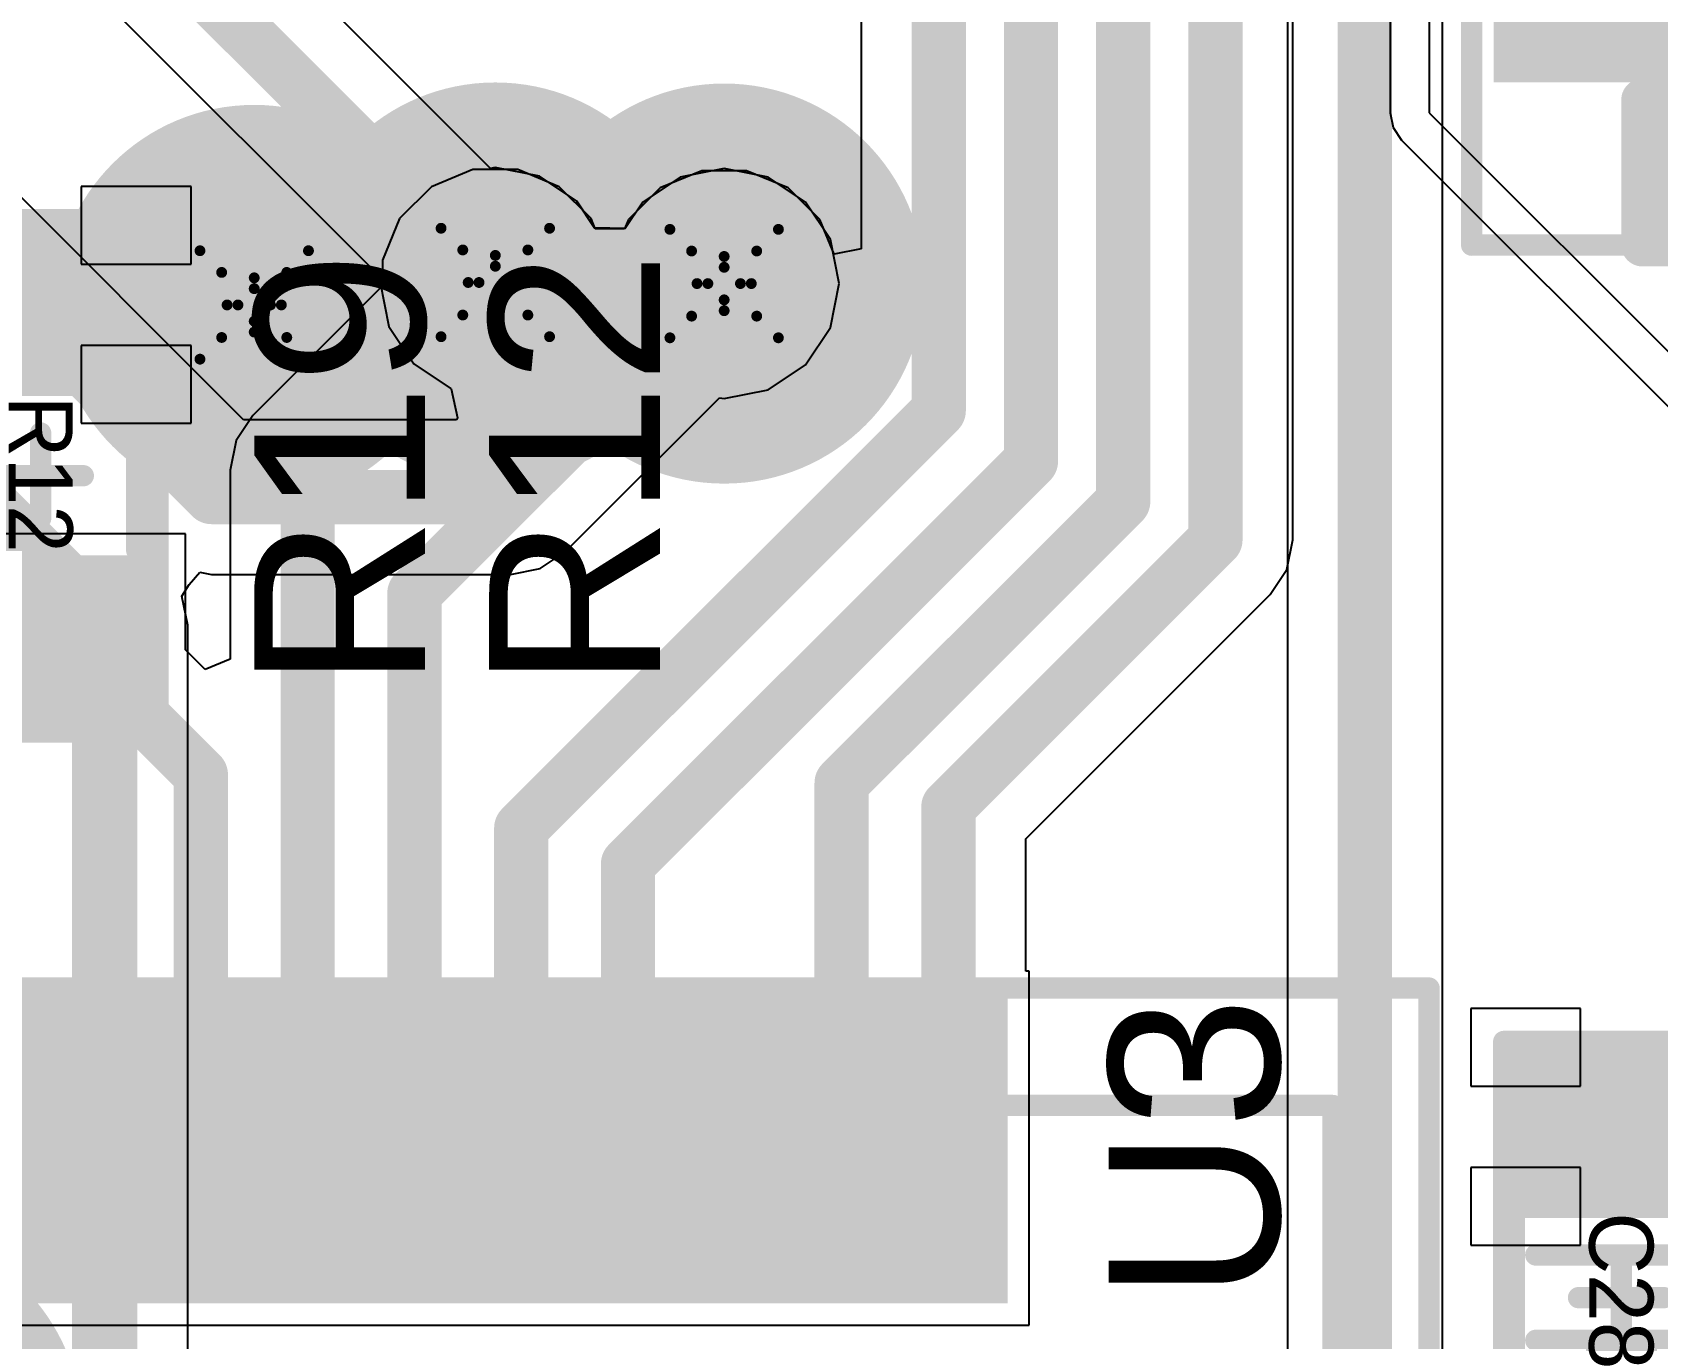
# Model space of a CAD drawing. Header units: millimetres. Extents: x -0.2 to 11.1, y -5.4 to 4.7.
# Drawn here: x 1.9158 to 2.2153, y 1.5968 to 1.8376 of the extents above; entities that cross this region are included whole.
import ezdxf

# ---------------------------------------------------------------- set-up
doc = ezdxf.new("R2010")
doc.units = ezdxf.units.MM
doc.header["$MEASUREMENT"] = 0
for name, color, linetype in [('BottomLayer', 5, 'Continuous'), ('DrillDrawing', 1, 'Continuous'), ('InternalPlane1', 76, 'Continuous'), ('InternalPlane2', 16, 'Continuous'), ('Mechanical1', 6, 'Continuous'), ('Mechanical3', 76, 'Continuous'), ('Mechanical5', 56, 'Continuous'), ('TopLayer', 1, 'Continuous'), ('TopOverlay', 2, 'Continuous'), ('TopPaste', 8, 'Continuous'), ('TopSolder', 216, 'Continuous'), ('ViaHoleLayer', 16, 'Continuous')]:
    doc.layers.add(name, color=color, linetype=linetype)
doc.styles.add('Arial', font='arial.ttf', dxfattribs={"height": 0.2})

# ---------------------------------------------------------------- blocks, each defined once
blk = doc.blocks.new('LQFP_48_10')
at = {"layer": 'TopLayer'}
for points in [[(-0.1437, 0.11417), (-0.1437, 0.10236), (-0.19094, 0.10236), (-0.19094, 0.11417)], [(-0.1437, 0.09449), (-0.1437, 0.08268), (-0.19094, 0.08268), (-0.19094, 0.09449)], [(-0.1437, 0.0748), (-0.1437, 0.06299), (-0.19094, 0.06299), (-0.19094, 0.0748)], [(-0.1437, 0.05512), (-0.1437, 0.04331), (-0.19094, 0.04331), (-0.19094, 0.05512)], [(-0.1437, 0.03543), (-0.1437, 0.02362), (-0.19094, 0.02362), (-0.19094, 0.03543)], [(-0.1437, 0.01575), (-0.1437, 0.00394), (-0.19094, 0.00394), (-0.19094, 0.01575)], [(-0.1437, -0.00394), (-0.1437, -0.01575), (-0.19094, -0.01575), (-0.19094, -0.00394)], [(-0.1437, -0.02362), (-0.1437, -0.03543), (-0.19094, -0.03543), (-0.19094, -0.02362)], [(-0.1437, -0.04331), (-0.1437, -0.05512), (-0.19094, -0.05512), (-0.19094, -0.04331)]]:
    blk.add_hatch(color=1, dxfattribs=at).paths.add_polyline_path(points)
at = {"layer": 'TopPaste'}
for points in [[(-0.1387, 0.11917), (-0.1387, 0.09736), (-0.19594, 0.09736), (-0.19594, 0.11917)], [(-0.1387, 0.09949), (-0.1387, 0.07768), (-0.19594, 0.07768), (-0.19594, 0.09949)], [(-0.1387, 0.0798), (-0.1387, 0.05799), (-0.19594, 0.05799), (-0.19594, 0.0798)], [(-0.1387, 0.06012), (-0.1387, 0.03831), (-0.19594, 0.03831), (-0.19594, 0.06012)], [(-0.1387, 0.04043), (-0.1387, 0.01862), (-0.19594, 0.01862), (-0.19594, 0.04043)], [(-0.1387, 0.02075), (-0.1387, -0.00106), (-0.19594, -0.00106), (-0.19594, 0.02075)], [(-0.1387, 0.00106), (-0.1387, -0.02075), (-0.19594, -0.02075), (-0.19594, 0.00106)], [(-0.1387, -0.01862), (-0.1387, -0.04043), (-0.19594, -0.04043), (-0.19594, -0.01862)], [(-0.1387, -0.03831), (-0.1387, -0.06012), (-0.19594, -0.06012), (-0.19594, -0.03831)], [(-0.1387, -0.05799), (-0.1387, -0.0798), (-0.19594, -0.0798), (-0.19594, -0.05799)]]:
    blk.add_hatch(color=8, dxfattribs=at).paths.add_polyline_path(points)
at = {"layer": 'TopSolder'}
for points in [[(-0.14173, 0.11614), (-0.14173, 0.10039), (-0.19291, 0.10039), (-0.19291, 0.11614)], [(-0.14173, 0.09646), (-0.14173, 0.08071), (-0.19291, 0.08071), (-0.19291, 0.09646)], [(-0.14173, 0.07677), (-0.14173, 0.06102), (-0.19291, 0.06102), (-0.19291, 0.07677)], [(-0.14173, 0.05709), (-0.14173, 0.04134), (-0.19291, 0.04134), (-0.19291, 0.05709)], [(-0.14173, 0.0374), (-0.14173, 0.02165), (-0.19291, 0.02165), (-0.19291, 0.0374)], [(-0.14173, 0.01772), (-0.14173, 0.00197), (-0.19291, 0.00197), (-0.19291, 0.01772)], [(-0.14173, -0.00197), (-0.14173, -0.01772), (-0.19291, -0.01772), (-0.19291, -0.00197)], [(-0.14173, -0.02165), (-0.14173, -0.0374), (-0.19291, -0.0374), (-0.19291, -0.02165)], [(-0.14173, -0.04134), (-0.14173, -0.05709), (-0.19291, -0.05709), (-0.19291, -0.04134)]]:
    blk.add_hatch(color=216, dxfattribs=at).paths.add_polyline_path(points)
at = {"layer": 'Mechanical1', "const_width": 0.00394}
for points in [[(0.17913, 0.17913), (-0.1752, 0.17913)], [(-0.1752, -0.1752), (-0.1752, 0.17913)]]:
    blk.add_lwpolyline(points, dxfattribs=at)
at = {"layer": 'Mechanical1', "const_width": 0.00197}
blk.add_lwpolyline([(-0.17618, 0.17913, 1), (-0.17421, 0.17913, 1)], format="xyb", close=True, dxfattribs=at)
blk.add_lwpolyline([(-0.17618, 0.17913, 1), (-0.17421, 0.17913, 1)], format="xyb", close=True, dxfattribs=at)
at = {"layer": 'Mechanical3', "const_width": 0.00394}
for points in [[(-0.19685, -0.19685), (-0.19685, 0.19685)], [(0.19685, 0.19685), (-0.19685, 0.19685)]]:
    blk.add_lwpolyline(points, dxfattribs=at)
at = {"layer": 'Mechanical3', "const_width": 0.00197}
blk.add_lwpolyline([(-0.19783, 0.19685, 1), (-0.19587, 0.19685, 1)], format="xyb", close=True, dxfattribs=at)
blk.add_lwpolyline([(-0.19783, 0.19685, 1), (-0.19587, 0.19685, 1)], format="xyb", close=True, dxfattribs=at)
at = {"layer": 'Mechanical5', "const_width": 0.00394}
for points in [[(-0.19685, -0.19685), (-0.19685, 0.19685)], [(0.19685, 0.19685), (-0.19685, 0.19685)]]:
    blk.add_lwpolyline(points, dxfattribs=at)
at = {"layer": 'Mechanical5', "const_width": 0.00197}
blk.add_lwpolyline([(-0.19783, 0.19685, 1), (-0.19587, 0.19685, 1)], format="xyb", close=True, dxfattribs=at)
blk.add_lwpolyline([(-0.19783, 0.19685, 1), (-0.19587, 0.19685, 1)], format="xyb", close=True, dxfattribs=at)
blk = doc.blocks.new('R0603_44')
at = {"layer": 'TopLayer'}
for points in [[(-0.01969, -0.01772), (-0.04331, -0.01772), (-0.04331, 0.01772), (-0.01969, 0.01772)], [(0.01969, 0.01772), (0.04331, 0.01772), (0.04331, -0.01772), (0.01969, -0.01772)]]:
    blk.add_hatch(color=1, dxfattribs=at).paths.add_polyline_path(points)
at = {"layer": 'TopPaste'}
for points in [[(-0.01469, -0.02272), (-0.04831, -0.02272), (-0.04831, 0.02272), (-0.01469, 0.02272)], [(0.01469, 0.02272), (0.04831, 0.02272), (0.04831, -0.02272), (0.01469, -0.02272)]]:
    blk.add_hatch(color=8, dxfattribs=at).paths.add_polyline_path(points)
at = {"layer": 'TopSolder'}
for points in [[(-0.01772, -0.01969), (-0.04528, -0.01969), (-0.04528, 0.01969), (-0.01772, 0.01969)], [(0.01772, 0.01969), (0.04528, 0.01969), (0.04528, -0.01969), (0.01772, -0.01969)]]:
    blk.add_hatch(color=216, dxfattribs=at).paths.add_polyline_path(points)
at = {"layer": 'Mechanical1', "const_width": 0.00394}
for points in [[(0.03892, 0.01888), (-0.03892, 0.01888)], [(-0.03892, -0.01969), (-0.03892, 0.01888)], [(0.03892, -0.01969), (0.03892, 0.01888)], [(0.03892, -0.01969), (-0.03892, -0.01969)]]:
    blk.add_lwpolyline(points, dxfattribs=at)
at = {"layer": 'Mechanical1', "const_width": 0.00197}
for points in [[(-0.0399, 0.01888, 1), (-0.03793, 0.01888, 1)], [(-0.0399, 0.01888, 1), (-0.03793, 0.01888, 1)], [(0.03793, 0.01888, 1), (0.0399, 0.01888, 1)], [(0.03793, 0.01888, 1), (0.0399, 0.01888, 1)], [(-0.0399, -0.01969, 1), (-0.03793, -0.01969, 1)], [(-0.0399, -0.01969, 1), (-0.03793, -0.01969, 1)], [(0.03793, -0.01969, 1), (0.0399, -0.01969, 1)], [(0.03793, -0.01969, 1), (0.0399, -0.01969, 1)]]:
    blk.add_lwpolyline(points, format="xyb", close=True, dxfattribs=at)
at = {"layer": 'Mechanical3', "const_width": 0.00394}
for points in [[(-0.04724, -0.02165), (-0.04724, 0.02165)], [(0.04724, 0.02165), (-0.04724, 0.02165)], [(0.04724, -0.02165), (0.04724, 0.02165)], [(0, -0.00787), (0, 0.00787)], [(0.00787, 0), (-0.00787, 0)], [(0.04724, -0.02165), (-0.04724, -0.02165)]]:
    blk.add_lwpolyline(points, dxfattribs=at)
at = {"layer": 'Mechanical3', "const_width": 0.00197}
for points in [[(-0.04823, 0.02165, 1), (-0.04626, 0.02165, 1)], [(-0.04823, 0.02165, 1), (-0.04626, 0.02165, 1)], [(0.04626, 0.02165, 1), (0.04823, 0.02165, 1)], [(0.04626, 0.02165, 1), (0.04823, 0.02165, 1)], [(-0.00098, 0.00787, 1), (0.00098, 0.00787, 1)], [(-0.00886, 0, 1), (-0.00689, 0, 1)], [(0.00689, 0, 1), (0.00886, 0, 1)], [(-0.00098, -0.00787, 1), (0.00098, -0.00787, 1)], [(-0.04823, -0.02165, 1), (-0.04626, -0.02165, 1)], [(-0.04823, -0.02165, 1), (-0.04626, -0.02165, 1)], [(0.04626, -0.02165, 1), (0.04823, -0.02165, 1)], [(0.04626, -0.02165, 1), (0.04823, -0.02165, 1)]]:
    blk.add_lwpolyline(points, format="xyb", close=True, dxfattribs=at)
at = {"layer": 'Mechanical5', "const_width": 0.00394}
for points in [[(-0.04724, -0.02165), (-0.04724, 0.02165)], [(0.04724, 0.02165), (-0.04724, 0.02165)], [(0.04724, -0.02165), (0.04724, 0.02165)], [(0.04724, -0.02165), (-0.04724, -0.02165)]]:
    blk.add_lwpolyline(points, dxfattribs=at)
at = {"layer": 'Mechanical5', "const_width": 0.00197}
for points in [[(-0.04823, 0.02165, 1), (-0.04626, 0.02165, 1)], [(-0.04823, 0.02165, 1), (-0.04626, 0.02165, 1)], [(0.04626, 0.02165, 1), (0.04823, 0.02165, 1)], [(0.04626, 0.02165, 1), (0.04823, 0.02165, 1)], [(-0.04823, -0.02165, 1), (-0.04626, -0.02165, 1)], [(-0.04823, -0.02165, 1), (-0.04626, -0.02165, 1)], [(0.04626, -0.02165, 1), (0.04823, -0.02165, 1)], [(0.04626, -0.02165, 1), (0.04823, -0.02165, 1)]]:
    blk.add_lwpolyline(points, format="xyb", close=True, dxfattribs=at)
at = {"layer": 'TopOverlay', "const_width": 0.00394}
for points in [[(0.01378, 0.01772), (-0.01378, 0.01772)], [(0.01378, -0.01772), (-0.01378, -0.01772)]]:
    blk.add_lwpolyline(points, dxfattribs=at)
at = {"layer": 'TopOverlay', "const_width": 0.00197}
for points in [[(-0.01476, 0.01772, 1), (-0.0128, 0.01772, 1)], [(0.0128, 0.01772, 1), (0.01476, 0.01772, 1)], [(-0.01476, -0.01772, 1), (-0.0128, -0.01772, 1)], [(0.0128, -0.01772, 1), (0.01476, -0.01772, 1)]]:
    blk.add_lwpolyline(points, format="xyb", close=True, dxfattribs=at)
at = {"layer": 'Mechanical5'}
blk.add_text('R12', height=0.011811, dxfattribs=at).set_placement((-0.01476, -0.0059))
blk = doc.blocks.new('HEADER_2_54MM_1X5___H_SMD_65')
at = {"layer": 'TopLayer'}
blk.add_hatch(color=1, dxfattribs=at).paths.add_polyline_path([(-0.22795, 0.04606), (-0.17205, 0.04606), (-0.17205, -0.04606), (-0.22795, -0.04606)])
at = {"layer": 'TopPaste'}
blk.add_hatch(color=8, dxfattribs=at).paths.add_polyline_path([(-0.23295, 0.05106), (-0.16705, 0.05106), (-0.16705, -0.05106), (-0.23295, -0.05106)])
at = {"layer": 'TopSolder'}
blk.add_hatch(color=216, dxfattribs=at).paths.add_polyline_path([(-0.23195, 0.05006), (-0.16805, 0.05006), (-0.16805, -0.05006), (-0.23195, -0.05006)])
at = {"layer": 'Mechanical1', "const_width": 0.00394}
for points in [[(-0.26, 0.02083), (0.26, 0.02083)], [(-0.26, 0.02083), (-0.26, -0.44917)]]:
    blk.add_lwpolyline(points, dxfattribs=at)
at = {"layer": 'Mechanical1', "const_width": 0.00197}
blk.add_lwpolyline([(-0.26098, 0.02083, 1), (-0.25902, 0.02083, 1)], format="xyb", close=True, dxfattribs=at)
blk.add_lwpolyline([(-0.26098, 0.02083, 1), (-0.25902, 0.02083, 1)], format="xyb", close=True, dxfattribs=at)
at = {"layer": 'Mechanical3', "const_width": 0.00394}
for points in [[(-0.26299, 0.05512), (-0.26299, -0.45669)], [(-0.26299, 0.05512), (0.26457, 0.05512)]]:
    blk.add_lwpolyline(points, dxfattribs=at)
at = {"layer": 'Mechanical3', "const_width": 0.00197}
blk.add_lwpolyline([(-0.26398, 0.05512, 1), (-0.26201, 0.05512, 1)], format="xyb", close=True, dxfattribs=at)
blk.add_lwpolyline([(-0.26398, 0.05512, 1), (-0.26201, 0.05512, 1)], format="xyb", close=True, dxfattribs=at)
at = {"layer": 'Mechanical5', "const_width": 0.00394}
for points in [[(-0.26299, 0.05512), (-0.26299, -0.45669)], [(-0.26299, 0.05512), (0.26457, 0.05512)]]:
    blk.add_lwpolyline(points, dxfattribs=at)
at = {"layer": 'Mechanical5', "const_width": 0.00197}
blk.add_lwpolyline([(-0.26398, 0.05512, 1), (-0.26201, 0.05512, 1)], format="xyb", close=True, dxfattribs=at)
blk.add_lwpolyline([(-0.26398, 0.05512, 1), (-0.26201, 0.05512, 1)], format="xyb", close=True, dxfattribs=at)
at = {"layer": 'TopOverlay', "const_width": 0.00787}
for points in [[(-0.26299, 0.02362), (-0.26299, -0.45669)], [(-0.26299, 0.02362), (-0.23622, 0.02362)]]:
    blk.add_lwpolyline(points, dxfattribs=at)
at = {"layer": 'TopOverlay', "const_width": 0.00394}
for points in [[(-0.26496, 0.02362, 1), (-0.26102, 0.02362, 1)], [(-0.26496, 0.02362, 1), (-0.26102, 0.02362, 1)], [(-0.23819, 0.02362, 1), (-0.23425, 0.02362, 1)]]:
    blk.add_lwpolyline(points, format="xyb", close=True, dxfattribs=at)
blk = doc.blocks.new('C0603_CER_100')
at = {"layer": 'TopLayer'}
for points in [[(-0.01969, -0.01772), (-0.04331, -0.01772), (-0.04331, 0.01772), (-0.01969, 0.01772)], [(0.01969, 0.01772), (0.04331, 0.01772), (0.04331, -0.01772), (0.01969, -0.01772)]]:
    blk.add_hatch(color=1, dxfattribs=at).paths.add_polyline_path(points)
at = {"layer": 'TopPaste'}
for points in [[(-0.01469, -0.02272), (-0.04831, -0.02272), (-0.04831, 0.02272), (-0.01469, 0.02272)], [(0.01469, 0.02272), (0.04831, 0.02272), (0.04831, -0.02272), (0.01469, -0.02272)]]:
    blk.add_hatch(color=8, dxfattribs=at).paths.add_polyline_path(points)
at = {"layer": 'TopSolder'}
for points in [[(-0.01772, -0.01969), (-0.04528, -0.01969), (-0.04528, 0.01969), (-0.01772, 0.01969)], [(0.01772, 0.01969), (0.04528, 0.01969), (0.04528, -0.01969), (0.01772, -0.01969)]]:
    blk.add_hatch(color=216, dxfattribs=at).paths.add_polyline_path(points)
at = {"layer": 'Mechanical1', "const_width": 0.00394}
for points in [[(0.04331, 0.01888), (-0.04124, 0.01888)], [(-0.04124, -0.01969), (-0.04124, 0.01888)], [(0.04331, -0.01969), (0.04331, 0.01888)], [(0.04331, -0.01969), (-0.04124, -0.01969)]]:
    blk.add_lwpolyline(points, dxfattribs=at)
at = {"layer": 'Mechanical1', "const_width": 0.00197}
for points in [[(-0.04223, 0.01888, 1), (-0.04026, 0.01888, 1)], [(-0.04223, 0.01888, 1), (-0.04026, 0.01888, 1)], [(0.04232, 0.01888, 1), (0.04429, 0.01888, 1)], [(0.04232, 0.01888, 1), (0.04429, 0.01888, 1)], [(-0.04223, -0.01969, 1), (-0.04026, -0.01969, 1)], [(-0.04223, -0.01969, 1), (-0.04026, -0.01969, 1)], [(0.04232, -0.01969, 1), (0.04429, -0.01969, 1)], [(0.04232, -0.01969, 1), (0.04429, -0.01969, 1)]]:
    blk.add_lwpolyline(points, format="xyb", close=True, dxfattribs=at)
at = {"layer": 'Mechanical3', "const_width": 0.00394}
for points in [[(-0.04724, -0.02165), (-0.04724, 0.02165)], [(0.04724, 0.02165), (-0.04724, 0.02165)], [(0.04724, -0.02165), (0.04724, 0.02165)], [(0, -0.00787), (0, 0.00787)], [(0.00787, 0), (-0.00787, 0)], [(0.04724, -0.02165), (-0.04724, -0.02165)]]:
    blk.add_lwpolyline(points, dxfattribs=at)
at = {"layer": 'Mechanical3', "const_width": 0.00197}
for points in [[(-0.04823, 0.02165, 1), (-0.04626, 0.02165, 1)], [(-0.04823, 0.02165, 1), (-0.04626, 0.02165, 1)], [(0.04626, 0.02165, 1), (0.04823, 0.02165, 1)], [(0.04626, 0.02165, 1), (0.04823, 0.02165, 1)], [(-0.00098, 0.00787, 1), (0.00098, 0.00787, 1)], [(-0.00886, 0, 1), (-0.00689, 0, 1)], [(0.00689, 0, 1), (0.00886, 0, 1)], [(-0.00098, -0.00787, 1), (0.00098, -0.00787, 1)], [(-0.04823, -0.02165, 1), (-0.04626, -0.02165, 1)], [(-0.04823, -0.02165, 1), (-0.04626, -0.02165, 1)], [(0.04626, -0.02165, 1), (0.04823, -0.02165, 1)], [(0.04626, -0.02165, 1), (0.04823, -0.02165, 1)]]:
    blk.add_lwpolyline(points, format="xyb", close=True, dxfattribs=at)
at = {"layer": 'Mechanical5', "const_width": 0.00394}
for points in [[(-0.04724, -0.02165), (-0.04724, 0.02165)], [(0.04724, 0.02165), (-0.04724, 0.02165)], [(0.04724, -0.02165), (0.04724, 0.02165)], [(0.04724, -0.02165), (-0.04724, -0.02165)]]:
    blk.add_lwpolyline(points, dxfattribs=at)
at = {"layer": 'Mechanical5', "const_width": 0.00197}
for points in [[(-0.04823, 0.02165, 1), (-0.04626, 0.02165, 1)], [(-0.04823, 0.02165, 1), (-0.04626, 0.02165, 1)], [(0.04626, 0.02165, 1), (0.04823, 0.02165, 1)], [(0.04626, 0.02165, 1), (0.04823, 0.02165, 1)], [(-0.04823, -0.02165, 1), (-0.04626, -0.02165, 1)], [(-0.04823, -0.02165, 1), (-0.04626, -0.02165, 1)], [(0.04626, -0.02165, 1), (0.04823, -0.02165, 1)], [(0.04626, -0.02165, 1), (0.04823, -0.02165, 1)]]:
    blk.add_lwpolyline(points, format="xyb", close=True, dxfattribs=at)
at = {"layer": 'TopOverlay', "const_width": 0.00394}
for points in [[(-0.00787, -0.01575), (-0.00787, 0.01575)], [(0.00787, -0.01575), (0.00787, 0.01575)]]:
    blk.add_lwpolyline(points, dxfattribs=at)
at = {"layer": 'TopOverlay', "const_width": 0.00197}
for points in [[(-0.00886, 0.01575, 1), (-0.00689, 0.01575, 1)], [(0.00689, 0.01575, 1), (0.00886, 0.01575, 1)], [(-0.00886, -0.01575, 1), (-0.00689, -0.01575, 1)], [(0.00689, -0.01575, 1), (0.00886, -0.01575, 1)]]:
    blk.add_lwpolyline(points, format="xyb", close=True, dxfattribs=at)
at = {"layer": 'Mechanical5'}
blk.add_text('C28', height=0.011811, dxfattribs=at).set_placement((-0.01574, -0.0059))

msp = doc.modelspace()

# ---------------------------------------------------------------- hatches: boundary and pattern name
at = {"layer": 'BottomLayer'}
h = msp.add_hatch(color=5, dxfattribs=at)
edge = h.paths.add_edge_path()
edge.add_arc((2.00113, 1.79154), 0.01181, 0, 360)
h = msp.add_hatch(color=5, dxfattribs=at)
edge = h.paths.add_edge_path()
edge.add_arc((2.04331, 1.79134), 0.01181, 0, 360)
h = msp.add_hatch(color=5, dxfattribs=at)
edge = h.paths.add_edge_path()
edge.add_arc((1.95669, 1.7874), 0.01181, 0, 360)
at = {"layer": 'InternalPlane1'}
h = msp.add_hatch(color=76, dxfattribs=at)
edge = h.paths.add_edge_path()
edge.add_arc((2.00113, 1.79154), 0.03689, 0, 360)
h = msp.add_hatch(color=76, dxfattribs=at)
edge = h.paths.add_edge_path()
edge.add_arc((2.04331, 1.79134), 0.03689, 0, 360)
at = {"layer": 'InternalPlane2'}
h = msp.add_hatch(color=16, dxfattribs=at)
edge = h.paths.add_edge_path()
edge.add_arc((2.00113, 1.79154), 0.03689, 0, 360)
h = msp.add_hatch(color=16, dxfattribs=at)
edge = h.paths.add_edge_path()
edge.add_arc((2.04331, 1.79134), 0.03689, 0, 360)
h = msp.add_hatch(color=16, dxfattribs=at)
edge = h.paths.add_edge_path()
edge.add_arc((1.95669, 1.7874), 0.03689, 0, 360)
h = msp.add_hatch(color=16, dxfattribs=at)
edge = h.paths.add_edge_path()
edge.add_arc((1.88808, 1.58013), 0.03689, 0, 360)
at = {"layer": 'TopLayer'}
h = msp.add_hatch(color=1, dxfattribs=at)
edge = h.paths.add_edge_path()
edge.add_arc((2.00113, 1.79154), 0.01181, 0, 360)
h = msp.add_hatch(color=1, dxfattribs=at)
edge = h.paths.add_edge_path()
edge.add_arc((2.04331, 1.79134), 0.01181, 0, 360)
h = msp.add_hatch(color=1, dxfattribs=at)
edge = h.paths.add_edge_path()
edge.add_arc((1.95669, 1.7874), 0.01181, 0, 360)
at = {"layer": 'ViaHoleLayer'}
h = msp.add_hatch(color=16, dxfattribs=at)
edge = h.paths.add_edge_path()
edge.add_arc((2.00113, 1.79154), 0.00689, 0, 360)
h = msp.add_hatch(color=16, dxfattribs=at)
edge = h.paths.add_edge_path()
edge.add_arc((2.04331, 1.79134), 0.00689, 0, 360)
h = msp.add_hatch(color=16, dxfattribs=at)
edge = h.paths.add_edge_path()
edge.add_arc((1.95669, 1.7874), 0.00689, 0, 360)

# ---------------------------------------------------------------- linework, layer by layer
at = {"layer": 'BottomLayer'}
for p, q in [((2.00027, 1.81259), (1.8067, 2.00616)), ((1.79069, 1.98179), (1.98008, 1.7924)), ((2.14714, 1.94514), (2.14714, 1.54528)), ((2.17569, 1.53937), (2.17569, 1.94514)), ((1.95473, 1.76624), (1.80931, 1.91167)), ((2.00113, 1.81276), (2.00027, 1.81259)), ((2.00925, 1.81114), (2.00113, 1.81276)), ((2.04331, 1.81256), (2.03519, 1.81094)), ((2.05143, 1.81094), (2.04331, 1.81256)), ((2.01613, 1.80655), (2.00925, 1.81114)), ((2.03519, 1.81094), (2.0283, 1.80634)), ((2.05831, 1.80634), (2.05143, 1.81094)), ((2.01942, 1.80162), (2.01613, 1.80655)), ((2.0283, 1.80634), (2.02507, 1.80151)), ((2.06291, 1.79946), (2.05831, 1.80634)), ((2.02507, 1.80151), (2.01942, 1.80162)), ((2.06453, 1.79134), (2.06291, 1.79946)), ((1.98008, 1.7924), (1.97991, 1.79154)), ((1.97991, 1.79154), (1.98152, 1.78342)), ((2.06291, 1.78322), (2.06453, 1.79134)), ((1.98152, 1.78342), (1.98612, 1.77654)), ((2.05831, 1.77633), (2.06291, 1.78322)), ((1.98612, 1.77654), (1.99301, 1.77194)), ((2.05143, 1.77174), (2.05831, 1.77633)), ((1.99301, 1.77194), (1.99414, 1.76661)), ((2.01403, 1.74188), (2.04245, 1.77029)), ((2.04245, 1.77029), (2.04331, 1.77012)), ((2.04331, 1.77012), (2.05143, 1.77174)), ((1.99398, 1.76624), (1.95473, 1.76624)), ((1.99414, 1.76661), (1.99398, 1.76624)), ((2.0094, 1.73878), (2.01403, 1.74188)), ((1.94467, 1.73582), (1.94665, 1.73812)), ((1.94665, 1.73812), (1.94882, 1.73769)), ((1.94882, 1.73769), (1.94882, 1.73769)), ((1.94882, 1.73769), (2.00394, 1.73769)), ((2.00394, 1.73769), (2.0094, 1.73878)), ((2.00394, 1.73769), (2.00394, 1.73769)), ((1.94337, 1.73368), (1.94467, 1.73582)), ((1.94443, 1.72835), (1.94337, 1.73368)), ((1.94443, 1.57326), (1.94443, 1.72835))]:
    msp.add_line(p, q, dxfattribs=at)
for points, const_width in [([(1.7966, 1.99606), (2.00113, 1.79154)], 0.01), ([(2.16142, 1.53937), (2.16142, 1.96063)], 0.01), ([(1.79921, 1.90157), (1.94882, 1.75197)], 0.01), ([(1.82677, 1.83071), (1.92913, 1.72835)], 0.012), ([(2.00394, 1.75197), (2.04331, 1.79134)], 0.01), ([(1.94882, 1.75197), (2.00394, 1.75197)], 0.01), ([(1.92913, 1.56693), (1.92913, 1.72835)], 0.012)]:
    msp.add_lwpolyline(points, dxfattribs=dict(at, const_width=const_width))
for points, const_width in [([(1.99863, 1.79154, 1), (2.00363, 1.79154, 1)], 0.005), ([(2.04081, 1.79134, 1), (2.04581, 1.79134, 1)], 0.005), ([(1.94632, 1.75197, 1), (1.95132, 1.75197, 1)], 0.005), ([(1.94632, 1.75197, 1), (1.95132, 1.75197, 1)], 0.005), ([(2.00144, 1.75197, 1), (2.00644, 1.75197, 1)], 0.005), ([(2.00144, 1.75197, 1), (2.00644, 1.75197, 1)], 0.005), ([(1.92613, 1.72835, 1), (1.93213, 1.72835, 1)], 0.006), ([(1.92613, 1.72835, 1), (1.93213, 1.72835, 1)], 0.006)]:
    msp.add_lwpolyline(points, format="xyb", close=True, dxfattribs=dict(at, const_width=const_width))
at = {"layer": 'DrillDrawing', "const_width": 0.002}
for points in [[(1.99113, 1.80154), (2.00113, 1.79654)], [(1.99113, 1.80154), (1.99613, 1.79154)], [(2.00113, 1.79654), (2.01113, 1.80154)], [(2.00613, 1.79154), (2.01113, 1.80154)], [(2.03331, 1.80134), (2.04331, 1.79634)], [(2.03331, 1.80134), (2.03831, 1.79134)], [(2.04331, 1.79634), (2.05331, 1.80134)], [(2.04831, 1.79134), (2.05331, 1.80134)], [(1.94669, 1.7974), (1.95669, 1.7924)], [(1.94669, 1.7974), (1.95169, 1.7874)], [(1.95669, 1.7924), (1.96669, 1.7974)], [(1.96169, 1.7874), (1.96669, 1.7974)], [(1.99513, 1.79754), (2.00113, 1.79454)], [(1.99513, 1.79754), (1.99813, 1.79154)], [(2.00113, 1.79454), (2.00713, 1.79754)], [(2.00413, 1.79154), (2.00713, 1.79754)], [(2.03731, 1.79734), (2.04331, 1.79434)], [(2.03731, 1.79734), (2.04031, 1.79134)], [(2.04331, 1.79434), (2.04931, 1.79734)], [(2.04631, 1.79134), (2.04931, 1.79734)], [(1.95069, 1.7934), (1.95669, 1.7904)], [(1.95069, 1.7934), (1.95369, 1.7874)], [(1.95669, 1.7904), (1.96269, 1.7934)], [(1.95969, 1.7874), (1.96269, 1.7934)], [(1.99113, 1.78154), (1.99613, 1.79154)], [(1.99513, 1.78554), (1.99813, 1.79154)], [(2.00413, 1.79154), (2.00713, 1.78554)], [(2.00613, 1.79154), (2.01113, 1.78154)], [(2.03331, 1.78134), (2.03831, 1.79134)], [(2.03731, 1.78534), (2.04031, 1.79134)], [(2.04631, 1.79134), (2.04931, 1.78534)], [(2.04831, 1.79134), (2.05331, 1.78134)], [(1.94669, 1.7774), (1.95169, 1.7874)], [(1.95069, 1.7814), (1.95369, 1.7874)], [(1.95969, 1.7874), (1.96269, 1.7814)], [(1.96169, 1.7874), (1.96669, 1.7774)], [(1.99513, 1.78554), (2.00113, 1.78854)], [(2.00113, 1.78854), (2.00713, 1.78554)], [(2.03731, 1.78534), (2.04331, 1.78834)], [(2.04331, 1.78834), (2.04931, 1.78534)], [(1.95069, 1.7814), (1.95669, 1.7844)], [(1.95669, 1.7844), (1.96269, 1.7814)], [(1.99113, 1.78154), (2.00113, 1.78654)], [(2.00113, 1.78654), (2.01113, 1.78154)], [(2.03331, 1.78134), (2.04331, 1.78634)], [(2.04331, 1.78634), (2.05331, 1.78134)], [(1.94669, 1.7774), (1.95669, 1.7824)], [(1.95669, 1.7824), (1.96669, 1.7774)]]:
    msp.add_lwpolyline(points, dxfattribs=at)
at = {"layer": 'DrillDrawing', "const_width": 0.001}
for points in [[(1.99063, 1.80154, 1), (1.99163, 1.80154, 1)], [(1.99063, 1.80154, 1), (1.99163, 1.80154, 1)], [(2.01063, 1.80154, 1), (2.01163, 1.80154, 1)], [(2.01063, 1.80154, 1), (2.01163, 1.80154, 1)], [(2.03281, 1.80134, 1), (2.03381, 1.80134, 1)], [(2.03281, 1.80134, 1), (2.03381, 1.80134, 1)], [(2.05281, 1.80134, 1), (2.05381, 1.80134, 1)], [(2.05281, 1.80134, 1), (2.05381, 1.80134, 1)], [(1.94619, 1.7974, 1), (1.94719, 1.7974, 1)], [(1.94619, 1.7974, 1), (1.94719, 1.7974, 1)], [(1.96619, 1.7974, 1), (1.96719, 1.7974, 1)], [(1.96619, 1.7974, 1), (1.96719, 1.7974, 1)], [(1.99463, 1.79754, 1), (1.99563, 1.79754, 1)], [(1.99463, 1.79754, 1), (1.99563, 1.79754, 1)], [(2.00063, 1.79654, 1), (2.00163, 1.79654, 1)], [(2.00063, 1.79654, 1), (2.00163, 1.79654, 1)], [(2.00663, 1.79754, 1), (2.00763, 1.79754, 1)], [(2.00663, 1.79754, 1), (2.00763, 1.79754, 1)], [(2.03681, 1.79734, 1), (2.03781, 1.79734, 1)], [(2.03681, 1.79734, 1), (2.03781, 1.79734, 1)], [(2.04281, 1.79634, 1), (2.04381, 1.79634, 1)], [(2.04281, 1.79634, 1), (2.04381, 1.79634, 1)], [(2.04881, 1.79734, 1), (2.04981, 1.79734, 1)], [(2.04881, 1.79734, 1), (2.04981, 1.79734, 1)], [(1.95019, 1.7934, 1), (1.95119, 1.7934, 1)], [(1.95019, 1.7934, 1), (1.95119, 1.7934, 1)], [(1.96219, 1.7934, 1), (1.96319, 1.7934, 1)], [(1.96219, 1.7934, 1), (1.96319, 1.7934, 1)], [(2.00063, 1.79454, 1), (2.00163, 1.79454, 1)], [(2.00063, 1.79454, 1), (2.00163, 1.79454, 1)], [(2.04281, 1.79434, 1), (2.04381, 1.79434, 1)], [(2.04281, 1.79434, 1), (2.04381, 1.79434, 1)], [(1.95619, 1.7924, 1), (1.95719, 1.7924, 1)], [(1.95619, 1.7924, 1), (1.95719, 1.7924, 1)], [(1.95619, 1.7904, 1), (1.95719, 1.7904, 1)], [(1.95619, 1.7904, 1), (1.95719, 1.7904, 1)], [(1.99563, 1.79154, 1), (1.99663, 1.79154, 1)], [(1.99563, 1.79154, 1), (1.99663, 1.79154, 1)], [(1.99763, 1.79154, 1), (1.99863, 1.79154, 1)], [(1.99763, 1.79154, 1), (1.99863, 1.79154, 1)], [(2.00363, 1.79154, 1), (2.00463, 1.79154, 1)], [(2.00363, 1.79154, 1), (2.00463, 1.79154, 1)], [(2.00563, 1.79154, 1), (2.00663, 1.79154, 1)], [(2.00563, 1.79154, 1), (2.00663, 1.79154, 1)], [(2.03781, 1.79134, 1), (2.03881, 1.79134, 1)], [(2.03781, 1.79134, 1), (2.03881, 1.79134, 1)], [(2.03981, 1.79134, 1), (2.04081, 1.79134, 1)], [(2.03981, 1.79134, 1), (2.04081, 1.79134, 1)], [(2.04581, 1.79134, 1), (2.04681, 1.79134, 1)], [(2.04581, 1.79134, 1), (2.04681, 1.79134, 1)], [(2.04781, 1.79134, 1), (2.04881, 1.79134, 1)], [(2.04781, 1.79134, 1), (2.04881, 1.79134, 1)], [(1.95119, 1.7874, 1), (1.95219, 1.7874, 1)], [(1.95119, 1.7874, 1), (1.95219, 1.7874, 1)], [(1.95319, 1.7874, 1), (1.95419, 1.7874, 1)], [(1.95319, 1.7874, 1), (1.95419, 1.7874, 1)], [(1.95919, 1.7874, 1), (1.96019, 1.7874, 1)], [(1.95919, 1.7874, 1), (1.96019, 1.7874, 1)], [(1.96119, 1.7874, 1), (1.96219, 1.7874, 1)], [(1.96119, 1.7874, 1), (1.96219, 1.7874, 1)], [(2.00063, 1.78854, 1), (2.00163, 1.78854, 1)], [(2.00063, 1.78854, 1), (2.00163, 1.78854, 1)], [(2.04281, 1.78834, 1), (2.04381, 1.78834, 1)], [(2.04281, 1.78834, 1), (2.04381, 1.78834, 1)], [(1.95619, 1.7844, 1), (1.95719, 1.7844, 1)], [(1.95619, 1.7844, 1), (1.95719, 1.7844, 1)], [(1.99463, 1.78554, 1), (1.99563, 1.78554, 1)], [(1.99463, 1.78554, 1), (1.99563, 1.78554, 1)], [(2.00063, 1.78654, 1), (2.00163, 1.78654, 1)], [(2.00063, 1.78654, 1), (2.00163, 1.78654, 1)], [(2.00663, 1.78554, 1), (2.00763, 1.78554, 1)], [(2.00663, 1.78554, 1), (2.00763, 1.78554, 1)], [(2.03681, 1.78534, 1), (2.03781, 1.78534, 1)], [(2.03681, 1.78534, 1), (2.03781, 1.78534, 1)], [(2.04281, 1.78634, 1), (2.04381, 1.78634, 1)], [(2.04281, 1.78634, 1), (2.04381, 1.78634, 1)], [(2.04881, 1.78534, 1), (2.04981, 1.78534, 1)], [(2.04881, 1.78534, 1), (2.04981, 1.78534, 1)], [(1.95019, 1.7814, 1), (1.95119, 1.7814, 1)], [(1.95019, 1.7814, 1), (1.95119, 1.7814, 1)], [(1.95619, 1.7824, 1), (1.95719, 1.7824, 1)], [(1.95619, 1.7824, 1), (1.95719, 1.7824, 1)], [(1.96219, 1.7814, 1), (1.96319, 1.7814, 1)], [(1.96219, 1.7814, 1), (1.96319, 1.7814, 1)], [(1.99063, 1.78154, 1), (1.99163, 1.78154, 1)], [(1.99063, 1.78154, 1), (1.99163, 1.78154, 1)], [(2.01063, 1.78154, 1), (2.01163, 1.78154, 1)], [(2.01063, 1.78154, 1), (2.01163, 1.78154, 1)], [(2.03281, 1.78134, 1), (2.03381, 1.78134, 1)], [(2.03281, 1.78134, 1), (2.03381, 1.78134, 1)], [(2.05281, 1.78134, 1), (2.05381, 1.78134, 1)], [(2.05281, 1.78134, 1), (2.05381, 1.78134, 1)], [(1.94619, 1.7774, 1), (1.94719, 1.7774, 1)], [(1.94619, 1.7774, 1), (1.94719, 1.7774, 1)], [(1.96619, 1.7774, 1), (1.96719, 1.7774, 1)], [(1.96619, 1.7774, 1), (1.96719, 1.7774, 1)]]:
    msp.add_lwpolyline(points, format="xyb", close=True, dxfattribs=at)
at = {"layer": 'InternalPlane1', "const_width": 0.01}
for points in [[(1.9475, 1.81267, -0.176327), (1.96589, 1.81267)], [(1.93142, 1.7782, -0.176327), (1.93142, 1.7966)], [(1.98196, 1.7966, -0.176327), (1.98196, 1.7782)], [(1.96589, 1.76213, -0.176327), (1.9475, 1.76213)]]:
    msp.add_lwpolyline(points, format="xyb", dxfattribs=at)
at = {"layer": 'InternalPlane1', "const_width": 0.005}
for points in [[(1.945, 1.81267, 1), (1.95, 1.81267, 1)], [(1.96339, 1.81267, 1), (1.96839, 1.81267, 1)], [(1.92892, 1.7966, 1), (1.93392, 1.7966, 1)], [(1.97946, 1.7966, 1), (1.98446, 1.7966, 1)], [(1.92892, 1.7782, 1), (1.93392, 1.7782, 1)], [(1.97946, 1.7782, 1), (1.98446, 1.7782, 1)], [(1.945, 1.76213, 1), (1.95, 1.76213, 1)], [(1.96339, 1.76213, 1), (1.96839, 1.76213, 1)]]:
    msp.add_lwpolyline(points, format="xyb", close=True, dxfattribs=at)
at = {"layer": 'TopLayer'}
for p, q in [((2.06858, 2.22459), (2.06858, 1.79776)), ((2.14813, 1.74409), (2.14813, 1.93819)), ((2.16609, 1.88976), (2.16609, 1.82283)), ((2.17323, 1.88976), (2.17323, 1.82283)), ((2.16609, 1.82283), (2.16663, 1.8201)), ((2.17323, 1.82283), (2.35433, 1.64173)), ((2.16663, 1.8201), (2.16818, 1.81779)), ((2.16818, 1.81779), (2.34928, 1.63669)), ((1.99699, 1.81235), (1.98934, 1.80918)), ((2.00527, 1.81235), (1.99699, 1.81235)), ((2.01291, 1.80918), (2.00527, 1.81235)), ((2.03917, 1.81215), (2.03152, 1.80898)), ((2.04745, 1.81215), (2.03917, 1.81215)), ((2.0551, 1.80898), (2.04745, 1.81215)), ((1.94504, 1.80922), (1.92482, 1.80922)), ((1.92482, 1.80922), (1.92482, 1.79491)), ((1.94504, 1.79491), (1.94504, 1.80922)), ((1.98934, 1.80918), (1.98348, 1.80333)), ((2.01877, 1.80333), (2.01291, 1.80918)), ((2.03152, 1.80898), (2.02566, 1.80313)), ((2.06095, 1.80313), (2.0551, 1.80898)), ((1.98348, 1.80333), (1.98032, 1.79568)), ((2.01955, 1.80144), (2.01877, 1.80333)), ((2.02566, 1.80313), (2.02496, 1.80144)), ((2.06358, 1.79677), (2.06095, 1.80313)), ((2.02496, 1.80144), (2.01955, 1.80144)), ((2.06858, 1.79776), (2.06358, 1.79677)), ((1.92482, 1.79491), (1.94504, 1.79491)), ((1.98032, 1.79568), (1.98032, 1.79092)), ((1.98032, 1.79092), (1.95644, 1.76704)), ((1.94504, 1.77991), (1.92482, 1.77991)), ((1.92482, 1.77991), (1.92482, 1.76559)), ((1.94504, 1.76559), (1.94504, 1.77991)), ((1.92482, 1.76559), (1.94504, 1.76559)), ((1.95644, 1.76704), (1.95335, 1.76241)), ((1.95335, 1.76241), (1.95226, 1.75695)), ((1.95226, 1.75695), (1.95226, 1.75695)), ((1.95226, 1.75695), (1.95226, 1.72209)), ((1.94404, 1.74522), (1.83943, 1.74522)), ((1.94404, 1.72378), (1.94404, 1.74522)), ((2.14705, 1.73863), (2.14813, 1.74409)), ((2.14813, 1.74409), (2.14813, 1.74409)), ((2.14395, 1.734), (2.14705, 1.73863)), ((2.09892, 1.68897), (2.14395, 1.734)), ((2.14395, 1.734), (2.14395, 1.734)), ((1.94764, 1.72018), (1.94404, 1.72378)), ((1.95226, 1.72209), (1.94764, 1.72018)), ((2.09892, 1.66451), (2.09892, 1.68897)), ((2.09955, 1.66451), (2.09892, 1.66451)), ((2.09955, 1.59927), (2.09955, 1.66451)), ((2.20116, 1.65764), (2.18094, 1.65764)), ((2.18094, 1.65764), (2.18094, 1.64333)), ((2.20116, 1.64333), (2.20116, 1.65764)), ((2.18094, 1.64333), (2.20116, 1.64333)), ((2.20116, 1.62833), (2.18094, 1.62833)), ((2.18094, 1.62833), (2.18094, 1.61402)), ((2.20116, 1.61402), (2.20116, 1.62833)), ((2.18094, 1.61402), (2.20116, 1.61402)), ((1.9037, 1.59927), (2.09955, 1.59927))]:
    msp.add_line(p, q, dxfattribs=at)
at = {"layer": 'TopLayer', "const_width": 0.01}
for points in [[(2.08286, 1.7679), (2.08286, 2.22459)], [(2.09986, 1.75859), (2.09986, 2.21604)], [(2.11686, 1.75114), (2.11686, 2.10505)], [(2.13386, 1.74409), (2.13386, 2.02012)], [(1.96654, 1.75695), (2.00113, 1.79154)], [(1.98622, 1.73425), (2.04331, 1.79134)], [(2.00591, 1.69094), (2.08286, 1.7679)], [(1.96654, 1.63189), (1.96654, 1.75695)], [(2.02559, 1.68432), (2.09986, 1.75859)], [(2.06496, 1.69924), (2.11686, 1.75114)], [(2.08465, 1.69488), (2.13386, 1.74409)], [(1.98622, 1.63189), (1.98622, 1.73425)], [(1.91732, 1.72441), (1.92323, 1.72441)], [(1.92323, 1.72441), (1.94685, 1.70078)], [(1.94685, 1.63189), (1.94685, 1.70078)], [(2.06496, 1.63189), (2.06496, 1.69924)], [(2.08465, 1.63189), (2.08465, 1.69488)], [(2.00591, 1.63189), (2.00591, 1.69094)], [(2.02559, 1.63189), (2.02559, 1.68432)]]:
    msp.add_lwpolyline(points, dxfattribs=at)
at = {"layer": 'TopLayer', "const_width": 0.005}
for points in [[(1.99863, 1.79154, 1), (2.00363, 1.79154, 1)], [(2.04081, 1.79134, 1), (2.04581, 1.79134, 1)], [(2.08036, 1.7679, 1), (2.08536, 1.7679, 1)], [(2.08036, 1.7679, 1), (2.08536, 1.7679, 1)], [(1.96404, 1.75695, 1), (1.96904, 1.75695, 1)], [(1.96404, 1.75695, 1), (1.96904, 1.75695, 1)], [(2.09736, 1.75859, 1), (2.10236, 1.75859, 1)], [(2.09736, 1.75859, 1), (2.10236, 1.75859, 1)], [(2.11436, 1.75114, 1), (2.11936, 1.75114, 1)], [(2.11436, 1.75114, 1), (2.11936, 1.75114, 1)], [(2.13136, 1.74409, 1), (2.13636, 1.74409, 1)], [(2.13136, 1.74409, 1), (2.13636, 1.74409, 1)], [(1.98372, 1.73425, 1), (1.98872, 1.73425, 1)], [(1.98372, 1.73425, 1), (1.98872, 1.73425, 1)], [(1.91482, 1.72441, 1), (1.91982, 1.72441, 1)], [(1.92073, 1.72441, 1), (1.92573, 1.72441, 1)], [(1.92073, 1.72441, 1), (1.92573, 1.72441, 1)], [(1.94435, 1.70078, 1), (1.94935, 1.70078, 1)], [(1.94435, 1.70078, 1), (1.94935, 1.70078, 1)], [(2.06246, 1.69924, 1), (2.06746, 1.69924, 1)], [(2.06246, 1.69924, 1), (2.06746, 1.69924, 1)], [(2.08215, 1.69488, 1), (2.08715, 1.69488, 1)], [(2.08215, 1.69488, 1), (2.08715, 1.69488, 1)], [(2.00341, 1.69094, 1), (2.00841, 1.69094, 1)], [(2.00341, 1.69094, 1), (2.00841, 1.69094, 1)], [(2.02309, 1.68432, 1), (2.02809, 1.68432, 1)], [(2.02309, 1.68432, 1), (2.02809, 1.68432, 1)], [(1.94435, 1.63189, 1), (1.94935, 1.63189, 1)], [(1.96404, 1.63189, 1), (1.96904, 1.63189, 1)], [(1.98372, 1.63189, 1), (1.98872, 1.63189, 1)], [(2.00341, 1.63189, 1), (2.00841, 1.63189, 1)], [(2.02309, 1.63189, 1), (2.02809, 1.63189, 1)], [(2.06246, 1.63189, 1), (2.06746, 1.63189, 1)], [(2.08215, 1.63189, 1), (2.08715, 1.63189, 1)]]:
    msp.add_lwpolyline(points, format="xyb", close=True, dxfattribs=at)

# ---------------------------------------------------------------- block references
for name, p, rotation in [('HEADER_2_54MM_1X5___H_SMD_65', (2.23622, 2.06142), 90), ('R0603_44', (1.91732, 1.75591), 270), ('LQFP_48_10', (1.97638, 1.46457), 270), ('C0603_CER_100', (2.20866, 1.60433), 270)]:
    msp.add_blockref(name, p, dxfattribs=dict(rotation=rotation))

# ---------------------------------------------------------------- texts
at = {"layer": 'TopOverlay', "style": 'Arial'}
for s, p in [('R19', (1.98818, 1.71655)), ('R12', (2.03149, 1.71655)), ('U3', (2.14566, 1.60368))]:
    msp.add_text(s, height=0.031496, rotation=90, dxfattribs=at).set_placement(p)

doc.saveas('drawing.dxf')
